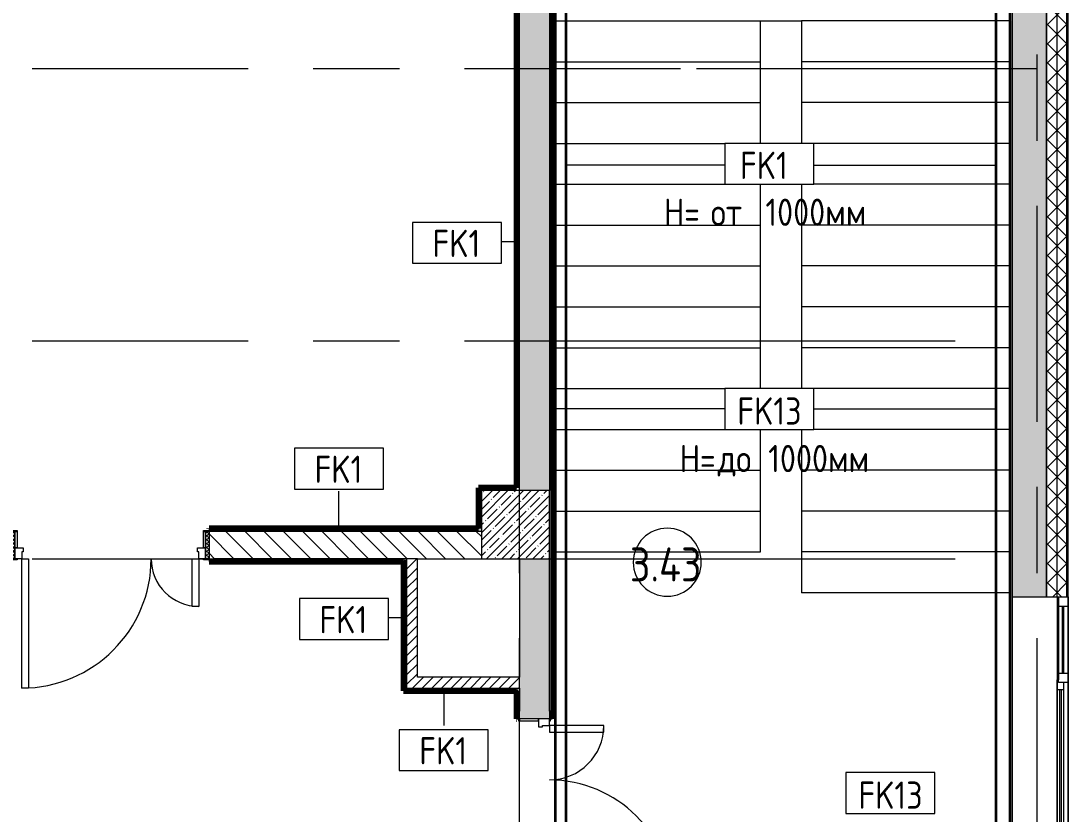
# Model space of a CAD drawing. Header units: millimetres. Extents: x 81469 to 279813, y -8553 to 29000.
# Drawn here: x 117549 to 125238, y 11524 to 17350 of the extents above; entities that cross this region are included whole.
import ezdxf

# ---------------------------------------------------------------- set-up
doc = ezdxf.new("R2010")
doc.units = ezdxf.units.MM
doc.linetypes.add('Осевая', pattern=[3175, 635, -476.25, 1587.5, -476.25])
for name, color, linetype, lineweight in [('A-AREA-IDEN', 7, 'Continuous', 9), ('A-DETL', 7, 'Continuous', 9), ('A-DETL-1', 7, 'Continuous', 35), ('A-DOOR', 7, 'Continuous', 9), ('A-DOOR-1', 7, 'Continuous', 13), ('A-DOOR-FRAM', 7, 'Continuous', 13), ('A-DOOR-FRAM-1', 7, 'Continuous', 9), ('A-GLAZ', 7, 'Continuous', 9), ('A-GLAZ-1', 7, 'Continuous', 13), ('A-WALL', 7, 'Continuous', 9), ('A-WALL-IDEN', 7, 'Continuous', 9), ('I-WALL', 7, 'Continuous', 9), ('S-COLS', 7, 'Continuous', 9), ('S-STRS-1', 7, 'Continuous', 9), ('Оси', 7, 'Continuous', 9), ('Оси-2', 7, 'Осевая', 9)]:
    doc.layers.add(name, color=color, linetype=linetype, lineweight=lineweight)
for name, color, linetype, lineweight, true_color in [('A-WALL-1', 7, 'Continuous', 9, 0xc0c0c0), ('A-WALL-2', 7, 'Continuous', 9, 0xff80c0), ('A-WALL-3', 5, 'Continuous', 9, 0x0000ff), ('G-ANNO-TEXT-1', 7, 'Continuous', 9, 0x3c3c3c), ('I-WALL-12', 5, 'Continuous', 53, 0x0000ff), ('I-WALL-4', 7, 'Continuous', 9, 0xc0c0c0), ('I-WALL-6', 5, 'Continuous', 50, 0x0000ff), ('I-WALL-8', 7, 'Continuous', 80, 0xff80c0), ('S-WALL-ANLY', 7, 'Continuous', 13, 0x008040), ('S-WALL-ANLY-1', 7, 'Continuous', 5, 0x008040)]:
    doc.layers.add(name, color=color, linetype=linetype, lineweight=lineweight, true_color=true_color)
doc.styles.add('GOST Common', font='GOST_Common.ttf', dxfattribs={"width": 0.9, "height": 250})
doc.styles.add('GOST Common_1', font='GOST_Common.ttf', dxfattribs={"width": 0.9, "height": 200})
pattern_1 = [(45, (0, 0), (-57.024626, 57.024626), []), (45, (57.025, 0), (-57.024626, 57.024626), [100.806, -20.161, 3.353, -16.808])]
pattern_2 = [(45, (0, 0), (-35.35534, 35.35534), [])]
pattern_3 = [(0, (0, 0), (121.92, 30.48), [10.058, -81.382, 10.058, -81.382, -487.68]), (0, (0, 0), (121.92, 30.48), [-182.88, 10.058, -172.822, 10.058, -81.382, -213.36]), (0, (0, 0), (121.92, 30.48), [-457.2, 10.058, -50.902, 10.058, -142.342]), (120, (45.72, 15.24), (-87.356454, 90.345817), [10.058, -81.382, 10.058, -81.382, -487.68]), (120, (45.72, 15.24), (-87.356454, 90.345817), [-182.88, 10.058, -172.822, 10.058, -81.382, -213.36]), (120, (45.72, 15.24), (-87.356454, 90.345817), [-457.2, 10.058, -50.902, 10.058, -142.342]), (240, (60.96, 76.2), (-34.563546, -120.825817), [10.058, -81.382, 10.058, -81.382, -487.68]), (240, (60.96, 76.2), (-34.563546, -120.825817), [-182.88, 10.058, -172.822, 10.058, -81.382, -213.36]), (240, (60.96, 76.2), (-34.563546, -120.825817), [-457.2, 10.058, -50.902, 10.058, -142.342])]

# ---------------------------------------------------------------- blocks, each defined once
blk = doc.blocks.new('110_Дверь_СКБ_2Ст - Д-1_л_Лестничная клетка EIS60 2-32142534-План отделки стен 3 этажа в осях 23-33')
at = {"layer": 'A-DOOR'}
for centre, radius, start, end in [((662.5, 110), 900, 90, 180), ((-637.5, 110), 400, 360, 90)]:
    blk.add_arc(centre, radius, start, end, dxfattribs=at)
at = {"layer": 'A-DOOR-1'}
for p, q in [((662.5, 1010), (612.5, 1010)), ((612.5, 1010), (612.5, 110)), ((662.5, 110), (662.5, 1010)), ((-637.5, 510), (-637.5, 110)), ((-587.5, 510), (-637.5, 510)), ((-587.5, 110), (-587.5, 510)), ((-637.5, 110), (-587.5, 110)), ((612.5, 110), (662.5, 110))]:
    blk.add_line(p, q, dxfattribs=at)
at = {"layer": 'A-DOOR-FRAM'}
for p, q in [((-672.5, 118), (-742.5, 118)), ((-742.5, 118), (-742.5, 110)), ((-742.5, 110), (-672.5, 110)), ((-637.5, 110), (-687.5, 110)), ((-687.5, 110), (-687.5, 30)), ((-672.5, 110), (-672.5, 118)), ((-637.5, 60), (-637.5, 110)), ((662.5, 110), (662.5, 60)), ((712.5, 110), (662.5, 110)), ((767.5, 118), (697.5, 118)), ((697.5, 118), (697.5, 110)), ((697.5, 110), (767.5, 110)), ((712.5, 30), (712.5, 110)), ((767.5, 110), (767.5, 118)), ((-687.5, 30), (-627.5, 30)), ((-672.5, 30), (-687.5, 30)), ((-687.5, 30), (-687.5, -110)), ((-672.5, -110), (-672.5, 30)), ((-627.5, 60), (-637.5, 60)), ((-627.5, 30), (-627.5, 60)), ((662.5, 60), (652.5, 60)), ((652.5, 60), (652.5, 30)), ((652.5, 30), (712.5, 30)), ((712.5, 30), (697.5, 30)), ((697.5, 30), (697.5, -110)), ((712.5, -110), (712.5, 30)), ((-672.5, -110), (-742.5, -110)), ((-742.5, -110), (-742.5, -118)), ((-742.5, -118), (-672.5, -118)), ((-687.5, -110), (-672.5, -110)), ((-672.5, -118), (-672.5, -110)), ((697.5, -110), (712.5, -110)), ((767.5, -110), (697.5, -110)), ((697.5, -110), (697.5, -118)), ((697.5, -118), (767.5, -118)), ((767.5, -118), (767.5, -110))]:
    blk.add_line(p, q, dxfattribs=at)
blk = doc.blocks.new('120_Окно_СКБ_2Ст_Фрамуга сверху - 120_Окно_СКБ_2Ст_2300х2500_h_ ДОО 2-24160916-План отделки стен 3 этажа в осях 23-33')
at = {"layer": 'A-GLAZ'}
for p, q in [((1150, 83), (-1150, 83)), ((-1080, 83), (1080, 83)), ((-1150, 13), (-540, 13)), ((-590, 53), (-1080, 53)), ((-590, 43), (-1080, 43)), ((-1080, 13), (-540, 13)), ((-470, 33), (1030, 33)), ((1030, 23), (-470, 23)), ((1100, 13), (1150, 13))]:
    blk.add_line(p, q, dxfattribs=at)
at = {"layer": 'A-GLAZ-1'}
for p, q in [((-1150, 13), (-1150, 83)), ((-1150, 83), (-1080, 83)), ((-1080, 83), (-1080, 13)), ((-590, 13), (-590, 83)), ((-590, 83), (-520, 83)), ((-520, 83), (-520, 13)), ((1080, 13), (1080, 83)), ((1080, 83), (1150, 83)), ((1150, 83), (1150, 13)), ((-1080, 13), (-1150, 13)), ((-520, 13), (-590, 13)), ((-520, 13), (-540, 13)), ((-540, 13), (-540, 3)), ((-540, 3), (1100, 3)), ((1100, 3), (-540, 3)), ((1080, 53), (-520, 53)), ((-520, 53), (-520, 13)), ((-470, 3), (-470, 53)), ((1030, 3), (1030, 53)), ((1080, 13), (1080, 53)), ((1150, 13), (1080, 13)), ((1100, 13), (1080, 13)), ((1100, 3), (1100, 13))]:
    blk.add_line(p, q, dxfattribs=at)
blk = doc.blocks.new('BSC_Колонна _Прямоугольная - 500х500-22291386-План отделки стен 3 этажа в осях 23-33')
at = {"layer": 'S-COLS'}
h = blk.add_hatch(dxfattribs=at)
h.set_pattern_fill('FP_31', color=256, style=0, pattern_type=2)
h.set_pattern_definition([(45, (-121180, -13650), (-57.024626, 57.024626), []), (45, (-121122.975, -13650), (-57.024626, 57.024626), [100.806, -20.161, 3.353, -16.808])])
h.paths.add_polyline_path([(-250, -250), (250, -250), (250, 250), (-250, 250), (-250, -245.2)])
for p, q in [((250, 250), (-250, 250)), ((-250, 250), (-250, -250)), ((250, -250), (250, 250)), ((-250, -250), (250, -250))]:
    blk.add_line(p, q, dxfattribs=at)
blk = doc.blocks.new('110_Дверь_СКБ_2Ст - Д-6_п__ ДОО_Дв_1450x2100h_Дверь из раздевальной в коридор-32358047-План отделки стен 3 этажа в осях 23-33')
at = {"layer": 'A-DOOR'}
h = blk.add_hatch(dxfattribs=at)
h.set_pattern_fill('FP_40', color=256, style=0, pattern_type=2)
h.set_pattern_definition([(225, (1576.41, -164.685), (-14.14214, 14.14214), []), (135, (1576.41, -164.685), (14.14214, 14.14214), [])])
h.paths.add_polyline_path([(737.5, -100), (737.5, 100), (712.5, 100), (712.5, -100)])
at = {"layer": 'A-DOOR-FRAM-1'}
h = blk.add_hatch(dxfattribs=at)
h.set_pattern_fill('FP_41', color=256, style=0, pattern_type=2)
h.set_pattern_definition([(315, (-546.384, -164.685), (-14.1421, -14.1421), []), (225, (-546.384, -164.685), (-14.1421, 14.1421), [])])
h.paths.add_polyline_path([(-687.5, -100), (-687.5, 100), (-712.5, 100), (-712.5, -100)])
at = {"layer": 'A-DOOR'}
for centre, radius, start, end in [((-637.5, -100), 950, 270, 360), ((662.5, -100), 350, 180, 270)]:
    blk.add_arc(centre, radius, start, end, dxfattribs=at)
at = {"layer": 'A-DOOR-1'}
for p, q in [((-637.5, -100), (-587.5, -100)), ((-637.5, -1050), (-637.5, -100)), ((-587.5, -100), (-587.5, -1050)), ((612.5, -100), (662.5, -100)), ((612.5, -450), (612.5, -100)), ((662.5, -100), (662.5, -450)), ((662.5, -450), (612.5, -450)), ((-587.5, -1050), (-637.5, -1050))]:
    blk.add_line(p, q, dxfattribs=at)
at = {"layer": 'A-DOOR-FRAM'}
for p, q in [((-742.5, 108), (-672.5, 108)), ((-742.5, 100), (-742.5, 108)), ((-672.5, 100), (-742.5, 100)), ((-712.5, 100), (-687.5, 100)), ((-712.5, -100), (-712.5, 100)), ((-687.5, 100), (-687.5, -100)), ((-687.5, 100), (-672.5, 100)), ((-687.5, -20), (-687.5, 100)), ((-672.5, 108), (-672.5, 100)), ((-672.5, 100), (-672.5, -20)), ((697.5, 100), (697.5, 108)), ((697.5, 108), (767.5, 108)), ((697.5, -20), (697.5, 100)), ((697.5, 100), (712.5, 100)), ((767.5, 100), (697.5, 100)), ((712.5, -100), (712.5, 100)), ((712.5, 100), (737.5, 100)), ((712.5, 100), (712.5, -20)), ((737.5, 100), (737.5, -100)), ((767.5, 108), (767.5, 100)), ((-687.5, -20), (-627.5, -20)), ((-687.5, -100), (-687.5, -20)), ((-672.5, -20), (-687.5, -20)), ((-637.5, -50), (-637.5, -100)), ((-627.5, -50), (-637.5, -50)), ((-627.5, -20), (-627.5, -50)), ((652.5, -20), (712.5, -20)), ((652.5, -50), (652.5, -20)), ((662.5, -50), (652.5, -50)), ((662.5, -100), (662.5, -50)), ((712.5, -20), (697.5, -20)), ((712.5, -20), (712.5, -100)), ((-742.5, -100), (-672.5, -100)), ((-742.5, -108), (-742.5, -100)), ((-672.5, -108), (-742.5, -108)), ((-687.5, -100), (-712.5, -100)), ((-637.5, -100), (-687.5, -100)), ((-672.5, -100), (-672.5, -108)), ((712.5, -100), (662.5, -100)), ((697.5, -108), (697.5, -100)), ((697.5, -100), (767.5, -100)), ((767.5, -108), (697.5, -108)), ((737.5, -100), (712.5, -100)), ((767.5, -100), (767.5, -108))]:
    blk.add_line(p, q, dxfattribs=at)
blk = doc.blocks.new('Марка_Помещения - Номер-25198446-План отделки стен 3 этажа в осях 23-33')
at = {"layer": 'A-AREA-IDEN'}
for start, end in [(360, 180), (180, 360)]:
    blk.add_arc((0, 0), 2.5, start, end, dxfattribs=at)
blk = doc.blocks.new('М_стена_0001 - Типоразмер_без рамки-25382661-План отделки стен 3 этажа в осях 23-33')
at = {"layer": 'A-WALL-IDEN'}
for p, q in [((3.258, 1.523), (-3.273, 1.523)), ((-3.273, 1.523), (-3.273, -1.477)), ((3.258, -1.477), (3.258, 1.523)), ((-3.273, -1.477), (3.258, -1.477))]:
    blk.add_line(p, q, dxfattribs=at)

msp = doc.modelspace()

# ---------------------------------------------------------------- hatches: boundary and pattern name
at = {"layer": 'A-WALL'}
h = msp.add_hatch(dxfattribs=at)
h.set_pattern_fill('FP_2', color=256, style=0, pattern_type=2)
h.set_pattern_definition([(45, (0, 0), (-70.71068, 70.71068), []), (135, (0, 0), (-70.71068, -70.71068), [])])
h.paths.add_polyline_path([(125080, -250), (125230, -250), (125230, 7700), (125080, 7700), (125080, -100)])
h.paths.add_polyline_path([(125230, 8900), (125230, 10820), (125080, 10820), (125080, 8900)])
h.paths.add_polyline_path([(125230, 13120), (125230, 21400), (125080, 21400), (125080, 13120)])
at = {"layer": 'I-WALL'}
h = msp.add_hatch(dxfattribs=at)
h.set_pattern_fill('FP_1', color=256, style=0, pattern_type=2)
h.set_pattern_definition(pattern_1)
h.paths.add_polyline_path([(124880, 10360), (125080, 10360), (125080, 10820), (124830, 10820), (124830, 10360)])
h.paths.add_polyline_path([(125080, 13120), (125080, 21400), (124830, 21400), (124830, 13120)])
h = msp.add_hatch(dxfattribs=at)
h.set_pattern_fill('FP_1', color=256, style=0, pattern_type=2)
h.set_pattern_definition(pattern_1)
h.paths.add_polyline_path([(121210, 10380), (121430, 10380), (121430, 10825), (121210, 10825), (121210, 10400)])
h.paths.add_polyline_path([(121210, 12225), (121430, 12225), (121430, 13400), (121210, 13400), (121210, 12280)])
h.paths.add_polyline_path([(121210, 13900), (121430, 13900), (121430, 18600), (121210, 18600), (121210, 13920)])
h.paths.add_polyline_path([(121210, 19100), (121430, 19100), (121430, 19110), (121210, 19110)])
h = msp.add_hatch(dxfattribs=at)
h.set_pattern_fill('FP_35', color=256, style=0, pattern_type=2)
h.set_pattern_definition(pattern_3)
h.paths.add_polyline_path([(121450, 13750), (121450, 18830), (121430, 18830), (121430, 13750)])
h = msp.add_hatch(dxfattribs=at)
h.set_pattern_fill('FP_35', color=256, style=0, pattern_type=2)
h.set_pattern_definition(pattern_3)
h.paths.add_polyline_path([(121190, 13920), (121210, 13920), (121210, 18600), (121190, 18600), (121190, 13921)])
h = msp.add_hatch(dxfattribs=at)
h.set_pattern_fill('FP_35', color=256, style=0, pattern_type=2)
h.set_pattern_definition(pattern_3)
h.paths.add_polyline_path([(124810, 10620), (124830, 10620), (124830, 17350), (124810, 17350), (124810, 11350)])
h = msp.add_hatch(dxfattribs=at)
h.set_pattern_fill('FP_35', color=256, style=0, pattern_type=2)
h.set_pattern_definition(pattern_3)
h.paths.add_polyline_path([(120930, 13620), (120930, 13920), (120910, 13920), (120910, 13620)])
h = msp.add_hatch(dxfattribs=at)
h.set_pattern_fill('FP_35', color=256, style=0, pattern_type=2)
h.set_pattern_definition(pattern_3)
h.paths.add_polyline_path([(121210, 13900), (121210, 13920), (120930, 13920), (120930, 13900)])
h = msp.add_hatch(dxfattribs=at)
h.set_pattern_fill('FP_35', color=256, style=0, pattern_type=2)
h.set_pattern_definition(pattern_3)
h.paths.add_polyline_path([(121450, 10600), (121450, 10825), (121438, 10825), (121438, 10770), (121430, 10770), (121430, 10600)])
h.paths.add_polyline_path([(121450, 12225), (121450, 13750), (121430, 13750), (121430, 12280), (121438, 12280), (121438, 12225)])
h = msp.add_hatch(dxfattribs=at)
h.set_pattern_fill('FP_35', color=256, style=0, pattern_type=2)
h.set_pattern_definition(pattern_3)
h.paths.add_polyline_path([(120930, 13600), (120930, 13620), (118930.4, 13620), (118930.4, 13608), (118960.4, 13608), (118960.4, 13600)])
h.paths.add_polyline_path([(117300.4, 13600), (117450.4, 13600), (117450.4, 13608), (117480.4, 13608), (117480.4, 13620), (117300.4, 13620)])
h = msp.add_hatch(dxfattribs=at)
h.set_pattern_fill('FP_4', color=256, style=0, pattern_type=2)
h.set_pattern_definition([(135, (0, 0), (-70.71068, -70.71068), [])])
h.paths.add_polyline_path([(118960.4, 13400), (120930, 13400), (120930, 13600), (118930.4, 13600), (118930.4, 13400), (118940.7, 13400)])
h.paths.add_polyline_path([(117480.4, 13400), (117480.4, 13600), (116100, 13600), (116100, 13400), (117450.4, 13400)])
h.paths.add_polyline_path([(108290, 13400), (108320, 13400), (108320, 13600), (103000, 13600), (103000, 13400), (107461.9, 13400)])
h.paths.add_polyline_path([(109800, 13400), (110550, 13400), (110550, 13600), (109770, 13600), (109770, 13400)])
h.paths.add_polyline_path([(111050, 13400), (115600, 13400), (115600, 13600), (111050, 13600), (111050, 13404.8)])
h.paths.add_polyline_path([(101100, 13400), (101550, 13400), (101550, 13600), (101100, 13600), (101100, 13404.8)])
h = msp.add_hatch(dxfattribs=at)
h.set_pattern_fill('FP_35', color=256, style=0, pattern_type=2)
h.set_pattern_definition(pattern_3)
h.paths.add_polyline_path([(108320, 13380), (108320, 13392), (108290, 13392), (108290, 13400), (103030, 13400), (103030, 13392), (103000, 13392), (103000, 13380), (108290, 13380)])
h.paths.add_polyline_path([(120360, 13380), (120360, 13400), (118960.4, 13399.6), (118960.4, 13392), (118930.4, 13392), (118930.4, 13380), (120359, 13380)])
h.paths.add_polyline_path([(109770, 13380), (117480.4, 13380), (117480.4, 13392), (117450.4, 13392), (117450.4, 13400), (109800, 13400), (109800, 13392), (109770, 13392)])
h.paths.add_polyline_path([(100630, 13380), (101550, 13380), (101550, 13392), (101520, 13392), (101520, 13400), (100630, 13400), (100630, 13392), (100600, 13392), (100600, 13380)])
h.paths.add_polyline_path([(98852.9, 13380), (99650, 13380), (99650, 13392), (99620, 13392), (99620, 13400), (98700, 13400), (98700, 13380), (98720, 13380)])
h = msp.add_hatch(dxfattribs=at)
h.set_pattern_fill('FP_35', color=256, style=0, pattern_type=2)
h.set_pattern_definition(pattern_3)
h.paths.add_polyline_path([(120380, 12450), (120380, 13400), (120360, 13400), (120360, 12450)])
h = msp.add_hatch(dxfattribs=at)
h.set_pattern_fill('FP_5', color=256, style=0, pattern_type=2)
h.set_pattern_definition(pattern_2)
h.paths.add_polyline_path([(120460, 12450), (120460, 13400), (120380, 13400), (120380, 12450)])
h = msp.add_hatch(dxfattribs=at)
h.set_pattern_fill('FP_5', color=256, style=0, pattern_type=2)
h.set_pattern_definition(pattern_2)
h.paths.add_polyline_path([(121210, 12450), (121210, 12530), (120460, 12530), (120460, 12450)])
h = msp.add_hatch(dxfattribs=at)
h.set_pattern_fill('FP_35', color=256, style=0, pattern_type=2)
h.set_pattern_definition(pattern_3)
h.paths.add_polyline_path([(121189, 12430), (121210, 12430), (121210, 12450), (120360, 12450), (120360, 12430)])
h = msp.add_hatch(dxfattribs=at)
h.set_pattern_fill('FP_35', color=256, style=0, pattern_type=2)
h.set_pattern_definition(pattern_3)
h.paths.add_polyline_path([(121202, 10620), (121210, 10620), (121210, 10770), (121202, 10770), (121202, 10825), (121190, 10825), (121190, 10620)])
h.paths.add_polyline_path([(121202, 12225), (121202, 12280), (121210, 12280), (121210, 12430), (121190, 12430), (121190, 12225)])

# ---------------------------------------------------------------- linework, layer by layer
at = {"layer": 'A-DETL'}
for p, q in [((123371.2, 16450), (122718.1, 16450)), ((122718.1, 16450), (122718.1, 16150)), ((123371.2, 16150), (123371.2, 16450)), ((122718.1, 16290), (121550, 16290)), ((123371.2, 16290), (124709, 16290)), ((122718.1, 16150), (123371.2, 16150)), ((123371.2, 14650), (122718.1, 14650)), ((122718.1, 14650), (122718.1, 14350)), ((123371.2, 14350), (123371.2, 14650)), ((122718.1, 14500), (121471, 14500)), ((123371.2, 14500), (124709, 14500)), ((122718.1, 14350), (123371.2, 14350)), ((124260.2, 11828.6), (123607, 11828.6)), ((123607, 11828.6), (123607, 11528.6)), ((124260.2, 11528.6), (124260.2, 11828.6)), ((123607, 11528.6), (124260.2, 11528.6))]:
    msp.add_line(p, q, dxfattribs=at)
at = {"layer": 'A-DETL-1'}
for p, q in [((121471, 18829), (121471, 10620.5)), ((121550, 18800), (121550, 10621)), ((124709, 10621), (124709, 18800)), ((124810, 18829), (124810, 10610))]:
    msp.add_line(p, q, dxfattribs=at)
at = {"layer": 'A-WALL'}
for p, q in [((125230, 13120), (125230, 21550)), ((125233, 13120), (125233, 21553)), ((125080, 21400), (125080, 13120)), ((125080, 13120), (125080, 21400)), ((121210, 13900), (121210, 18600)), ((121190, 13920), (120930, 13920)), ((121190, 13921), (121190, 13920)), ((120910, 13620), (118930.4, 13620)), ((120910, 13621), (120910, 13620)), ((120930, 13600), (118960.4, 13600)), ((120460, 13400), (118960.4, 13400)), ((120359, 13380), (120360, 13380)), ((120360, 13380), (120360, 12450)), ((121430, 12280), (121430, 13400)), ((121210, 12450), (121210, 12530)), ((121190, 12430), (121190, 12225)), ((121210, 12430), (121210, 12280))]:
    msp.add_line(p, q, dxfattribs=at)
at = {"layer": 'A-WALL-1'}
for p, q in [((125238, 7700), (125238, 21558)), ((125080, 13120), (125238, 13120))]:
    msp.add_line(p, q, dxfattribs=at)
at = {"layer": 'A-WALL-2'}
for p, q in [((121190, 13921), (121190, 18580)), ((120910, 13621), (120910, 13920)), ((120359, 13380), (118930.4, 13380)), ((121190, 12430), (121189, 12430))]:
    msp.add_line(p, q, dxfattribs=at)
at = {"layer": 'A-WALL-3'}
msp.add_line((121450, 18411.5), (121450, 15643), dxfattribs=at)
at = {"layer": 'A-WALL-IDEN'}
for p, q in [((121189.5, 15728.3), (121077, 15728.3)), ((119884.4, 13620.5), (119884.4, 13897.2)), ((120359.5, 12964.9), (120247, 12964.9)), ((120653.9, 12429.5), (120653.9, 12173.7))]:
    msp.add_line(p, q, dxfattribs=at)
at = {"layer": 'I-WALL-12'}
for p, q in [((121451, 18411.5), (121451, 15643)), ((121451, 15643), (121450, 15643))]:
    msp.add_line(p, q, dxfattribs=at)
at = {"layer": 'I-WALL-4'}
for p, q in [((124830, 10620), (124830, 18850)), ((121430, 18600), (121430, 13900)), ((124810, 10620), (124810, 18411.5)), ((121450, 15643), (121450, 12225)), ((118930.4, 13620), (118930.4, 13608)), ((118930.4, 13392), (118930.4, 13380)), ((120380, 13400), (120380, 12450)), ((120460, 12530), (120460, 13400)), ((120460, 13400), (120930, 13400)), ((121210, 13400), (121210, 12530)), ((124830, 13120), (125080, 13120)), ((121210, 12530), (120460, 12530)), ((120380, 12450), (121210, 12450)), ((121210, 12450), (121210, 12430)), ((121190, 12225), (121202, 12225)), ((121438, 12225), (121450, 12225))]:
    msp.add_line(p, q, dxfattribs=at)
at = {"layer": 'I-WALL-6'}
for p, q in [((121451, 15643), (121451, 12225)), ((121451, 13750), (121450, 13750)), ((121450, 12225), (121451, 12225))]:
    msp.add_line(p, q, dxfattribs=at)
at = {"layer": 'I-WALL-8'}
for p, q in [((121189, 18579), (121189, 13921)), ((120909, 13921), (120909, 13621)), ((121189, 13921), (120909, 13921)), ((120910, 13920), (120930, 13920)), ((120909, 13621), (118930.4, 13621)), ((118930.4, 13621), (118930.4, 13620)), ((118930.4, 13380), (118930.4, 13379)), ((118930.4, 13379), (120359, 13379)), ((120359, 13379), (120359, 12429)), ((120359, 12429), (121189, 12429)), ((120360, 12430), (120360, 12450)), ((121189, 12430), (120360, 12430)), ((121189, 12429), (121189, 12225)), ((121189, 12225), (121190, 12225))]:
    msp.add_line(p, q, dxfattribs=at)
at = {"layer": 'S-STRS-1'}
for p, q in [((121450, 17350), (122980, 17350)), ((121450, 17350), (122980, 17350)), ((122980, 17350), (123280, 17350)), ((122980, 17050), (122980, 17350)), ((124810, 17350), (123280, 17350)), ((123280, 17350), (123280, 17050)), ((124810, 17350), (123280, 17350)), ((121450, 17050), (122980, 17050)), ((121450, 17050), (122980, 17050)), ((122980, 16750), (122980, 17050)), ((123280, 17050), (123280, 16750)), ((124810, 17050), (123280, 17050)), ((124810, 17050), (123280, 17050)), ((121450, 16750), (122980, 16750)), ((121450, 16750), (122980, 16750)), ((122980, 16450), (122980, 16750)), ((123280, 16750), (123280, 16450)), ((124810, 16750), (123280, 16750)), ((124810, 16750), (123280, 16750)), ((121450, 16450), (122718.1, 16450)), ((121450, 16450), (122718.1, 16450)), ((124810, 16450), (123371.2, 16450)), ((124810, 16450), (123371.2, 16450)), ((121450, 16150), (122718.1, 16150)), ((121450, 16150), (122718.1, 16150)), ((122980, 15850), (122980, 16150)), ((123280, 16150), (123280, 15850)), ((124810, 16150), (123371.2, 16150)), ((124810, 16150), (123371.2, 16150)), ((121450, 15850), (122980, 15850)), ((121450, 15850), (122980, 15850)), ((122980, 15550), (122980, 15850)), ((123280, 15850), (123280, 15550)), ((124810, 15850), (123280, 15850)), ((124810, 15850), (123280, 15850)), ((121450, 15550), (122980, 15550)), ((121450, 15550), (122980, 15550)), ((122980, 15250), (122980, 15550)), ((123280, 15550), (123280, 15250)), ((124810, 15550), (123280, 15550)), ((124810, 15550), (123280, 15550)), ((121450, 15250), (122980, 15250)), ((121450, 15250), (122980, 15250)), ((122980, 14950), (122980, 15250)), ((123280, 15250), (123280, 14950)), ((124810, 15250), (123280, 15250)), ((124810, 15250), (123280, 15250)), ((121450, 14950), (122980, 14950)), ((121450, 14950), (122980, 14950)), ((122980, 14650), (122980, 14950)), ((123280, 14950), (123280, 14650)), ((124810, 14950), (123280, 14950)), ((124810, 14950), (123280, 14950)), ((121450, 14650), (122718.1, 14650)), ((121450, 14650), (122718.1, 14650)), ((124810, 14650), (123371.2, 14650)), ((124810, 14650), (123371.2, 14650)), ((121450, 14350), (122718.1, 14350)), ((121450, 14350), (122718.1, 14350)), ((122980, 14050), (122980, 14350)), ((123280, 14350), (123280, 14050)), ((124810, 14350), (123371.2, 14350)), ((124810, 14350), (123371.2, 14350)), ((121450, 14050), (122980, 14050)), ((121450, 14050), (122980, 14050)), ((122980, 13750), (122980, 14050)), ((123280, 14050), (123280, 13750)), ((124810, 14050), (123280, 14050)), ((124810, 14050), (123280, 14050)), ((121450, 13750), (122980, 13750)), ((121450, 13750), (122980, 13750)), ((122980, 13450), (122980, 13750)), ((123280, 13750), (123280, 13450)), ((124810, 13750), (123280, 13750)), ((124810, 13750), (123280, 13750)), ((121450, 13450), (122980, 13450)), ((121450, 13450), (122980, 13450)), ((123280, 13450), (123280, 13150)), ((124810, 13450), (123280, 13450)), ((124810, 13450), (123280, 13450)), ((124810, 13150), (123280, 13150))]:
    msp.add_line(p, q, dxfattribs=at)
at = {"layer": 'S-WALL-ANLY'}
msp.add_line((125159, 13120), (125159, 12510), dxfattribs=at)
at = {"layer": 'S-WALL-ANLY-1'}
msp.add_line((125159, 13120), (125159, 21479), dxfattribs=at)
at = {"layer": 'Оси'}
for p, q in [((122510, 17000), (125010, 17000)), ((121910, 15000), (124410, 15000)), ((121910, 13400), (124410, 13400))]:
    msp.add_line(p, q, dxfattribs=at)
at = {"layer": 'Оси-2'}
for p, q in [((121210, 593.7), (121210, 19415.1)), ((125010, 593.7), (125010, 19415.1)), ((84769.4, 17000), (122510, 17000)), ((84769.4, 15000), (121910, 15000)), ((84769.4, 13400), (121910, 13400))]:
    msp.add_line(p, q, dxfattribs=at)

# ---------------------------------------------------------------- block references
at = {"layer": 'A-AREA-IDEN', "xscale": 99.99999999999993, "yscale": 99.99999999999993, "zscale": 99.99999999999993}
msp.add_blockref('Марка_Помещения - Номер-25198446-План отделки стен 3 этажа в осях 23-33', (122295.1, 13374.1), dxfattribs=at)
at = {"layer": 'A-DOOR'}
msp.add_blockref('110_Дверь_СКБ_2Ст - Д-6_п__ ДОО_Дв_1450x2100h_Дверь из раздевальной в коридор-32358047-План отделки стен 3 этажа в осях 23-33', (118192.9, 13500), dxfattribs=at)
at = {"layer": 'A-DOOR', "rotation": 269.9999999999998}
msp.add_blockref('110_Дверь_СКБ_2Ст - Д-1_л_Лестничная клетка EIS60 2-32142534-План отделки стен 3 этажа в осях 23-33', (121320, 11537.5), dxfattribs=at)
at = {"layer": 'A-GLAZ', "rotation": 269.9999999999999}
msp.add_blockref('120_Окно_СКБ_2Ст_Фрамуга сверху - 120_Окно_СКБ_2Ст_2300х2500_h_ ДОО 2-24160916-План отделки стен 3 этажа в осях 23-33', (125155, 11970), dxfattribs=at)
at = {"layer": 'A-WALL-IDEN', "xscale": 99.99999999999993, "yscale": 99.99999999999993, "zscale": 99.99999999999993}
for p in [(120751.2, 15717.9), (119885.2, 14058.8), (119921.2, 12954.4), (120654.7, 11991.2)]:
    msp.add_blockref('М_стена_0001 - Типоразмер_без рамки-25382661-План отделки стен 3 этажа в осях 23-33', p, dxfattribs=at)
at = {"layer": 'S-COLS'}
msp.add_blockref('BSC_Колонна _Прямоугольная - 500х500-22291386-План отделки стен 3 этажа в осях 23-33', (121180, 13650), dxfattribs=at)

# ---------------------------------------------------------------- texts
at = {"layer": 'A-AREA-IDEN', "insert": (122020.4, 13482.7), "char_height": 250, "width": 685.443, "attachment_point": 1, "style": 'GOST Common'}
msp.add_mtext('3.43', dxfattribs=at)
at = {"layer": 'A-WALL-IDEN', "char_height": 200, "width": 447.342, "attachment_point": 1, "style": 'GOST Common_1'}
for insert in [(120571, 15815.9), (119705, 14156.8), (119741, 13052.4), (120474.4, 12089.2)]:
    msp.add_mtext('FK1', dxfattribs=dict(at, insert=insert))
at = {"layer": 'G-ANNO-TEXT-1', "char_height": 200, "attachment_point": 1, "style": 'GOST Common_1'}
for s, insert, width in [('FK1', (122829.2, 16388.8), 447.342), ('\\fGOST Common|b0|i0|c204|p34|;\\W.9;Н', (122269.6, 16044.8), 180.38), (' 1000', (122906.6, 16044.8), 663.797), ('= ', (122418.5, 16044.8), 238.101), ('от', (122614.9, 16044.8), 353.544), ('мм', (123454.3, 16044.8), 360.759), ('FK13', (122809.4, 14584.5), 598.861), ('\\fGOST Common|b0|i0|c204|p34|;\\W.9;Н', (122385.4, 14235.6), 180.38), (' 1000', (122927.1, 14235.6), 663.797), ('\\fGOST Common|b0|i0|c204|p34|;\\W.9;=', (122534.2, 14235.6), 158.734), ('до', (122665.2, 14235.6), 317.468), ('мм', (123474.8, 14235.6), 360.759), ('FK13', (123698.3, 11763.1), 598.861)]:
    msp.add_mtext(s, dxfattribs=dict(at, insert=insert, width=width))

doc.saveas('drawing.dxf')
